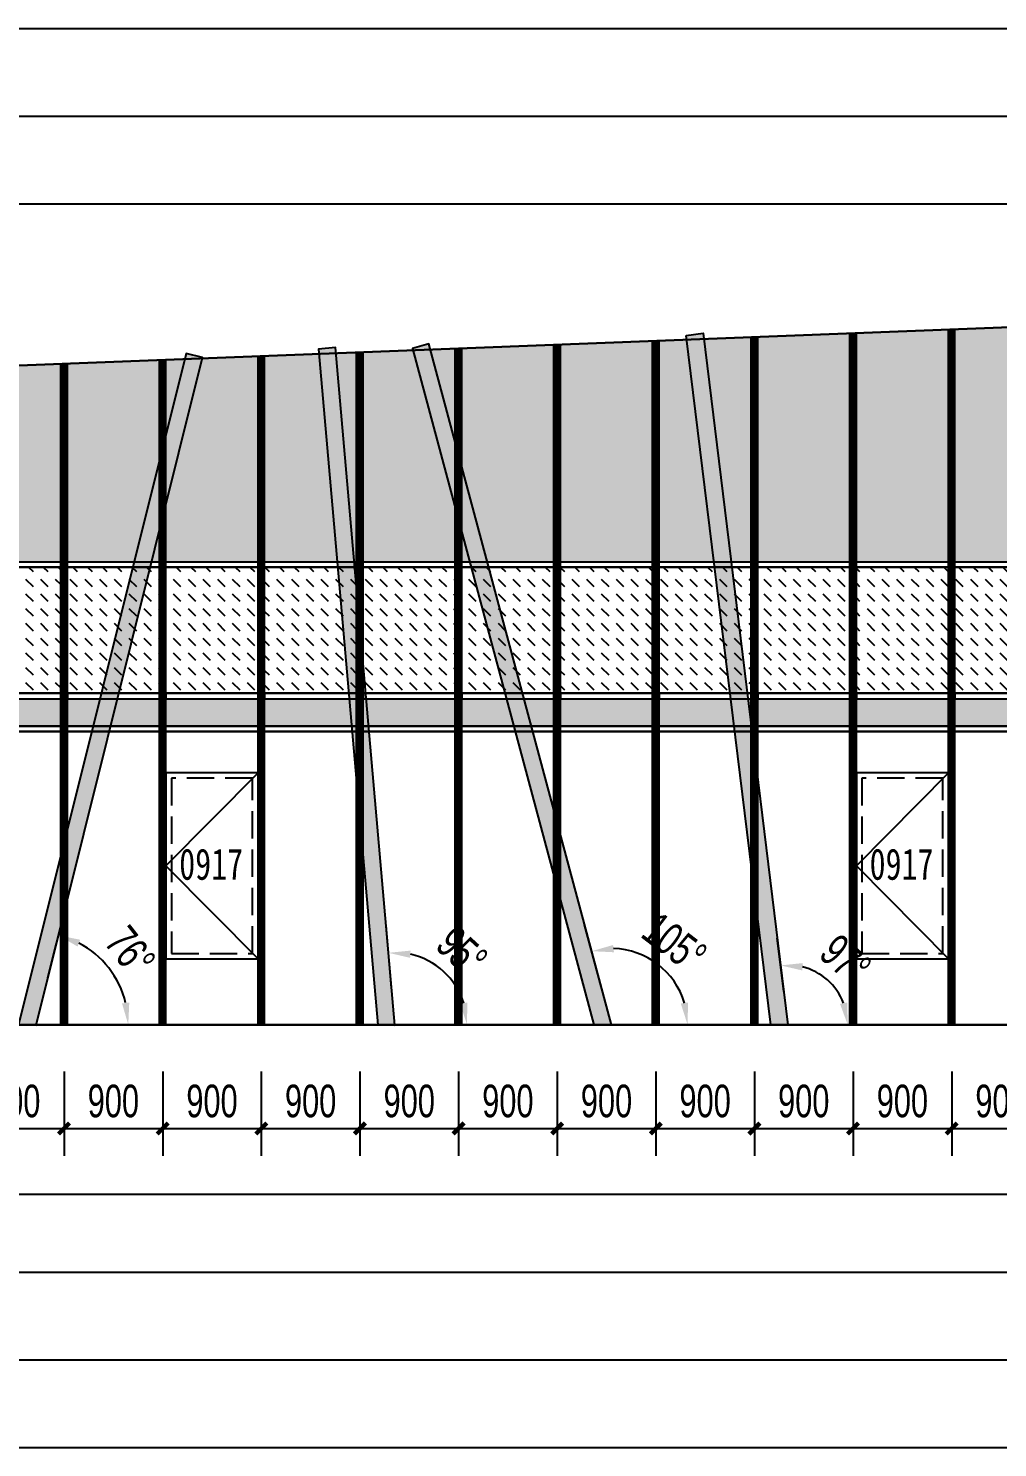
# Model space of a CAD drawing. Extents: x -483182 to 812890, y -390528 to -214858.
# Drawn here: x -371626 to -362781, y -339792 to -326842 of the extents above; entities that cross this region are included whole.
import ezdxf

# ---------------------------------------------------------------- set-up
doc = ezdxf.new("R2010")
doc.units = 0
doc.header["$LTSCALE"] = 1000
doc.header["$MEASUREMENT"] = 0
doc.linetypes.add('DASH', pattern=[0.35, 0.25, -0.1])
for name, color, linetype in [('01-标注_尺寸', 124, 'Continuous'), ('05-填充_156', 156, 'Continuous'), ('05-填充_168', 168, 'Continuous'), ('05-填充_18', 18, 'Continuous'), ('A-0-图名图例', 2, 'Continuous'), ('A-C_幕墙龙骨', 133, 'Continuous'), ('A-C_窗', 140, 'Continuous'), ('D-铝板', 181, 'Continuous')]:
    doc.layers.add(name, color=color, linetype=linetype)
doc.layers.add('04-不打印_辅助线', color=165, linetype='Continuous', plot=False)
doc.styles.add('_TCH_DIM_T3', font='ros.shx', dxfattribs={"width": 0.705882, "bigfont": 'jd.shx'})
doc.styles.get("Standard").update_dxf_attribs({"font": 'STXIHEI_0.TTF', "width": 0.75})
doc.dimstyles.new('_TCH_ARCH&&100', dxfattribs={"dimtxt": 297.5, "dimasz": 100, "dimexe": 250, "dimexo": 300, "dimgap": 100, "dimtad": 1, "dimdec": 0, "dimzin": 0, "dimdsep": 46, "dimtxsty": '_TCH_DIM_T3', "dimblk": 'ARCHTICK', "dimcen": 0.09, "dimclrt": 7, "dimazin": 2, "dimtfac": 1, "dimtdec": 0, "dimtix": 1, "dimtmove": 2, "dimatfit": 3, "dimfxl": 0, "dimtolj": 1, "dimtzin": 0, "dimarcsym": 0})
doc.dimstyles.new('_TCH_ARROW&&100', dxfattribs={"dimtxt": 297.5, "dimasz": 200, "dimexe": 250, "dimexo": 300, "dimgap": 100, "dimtad": 1, "dimdec": 0, "dimzin": 0, "dimdsep": 46, "dimtxsty": '_TCH_DIM_T3', "dimcen": 0.09, "dimclrt": 7, "dimazin": 2, "dimtfac": 1, "dimtdec": 0, "dimtix": 1, "dimtmove": 2, "dimatfit": 3, "dimfxl": 0, "dimtolj": 1, "dimtzin": 0, "dimarcsym": 0})

# ---------------------------------------------------------------- blocks, each defined once
blk = doc.blocks.new('*U20')
at = {"layer": '05-填充_156'}
h = blk.add_hatch(dxfattribs=at)
h.set_pattern_fill('DASH', color=256, scale=100, angle=315)
h.set_pattern_definition([(315, (536, 309054.43), (134.703842, -3e-14), [95.25, -95.25])])
h.paths.add_polyline_path([(0, 1500), (840, 1500), (840, 350), (0, 350)])
at = {"layer": '05-填充_168'}
h = blk.add_hatch(color=256, dxfattribs=at)
h.dxf.hatch_style = 1
h.paths.add_polyline_path([(0, 300), (840, 300), (840, 50), (0, 50)])
for points in [[(0, 1550), (840, 1550)], [(0, 1500), (840, 1500)], [(0, 350), (840, 350)], [(0, 300), (840, 300)], [(0, 50), (840, 50)], [(0, 0), (840, 0)]]:
    blk.add_lwpolyline(points)
for points in [[(840, 1500), (0, 1500), (0, 1550), (840, 1550)], [(0, 1500), (840, 1500), (840, 350), (0, 350)], [(0, 300), (840, 300), (840, 350), (0, 350)], [(0, 300), (840, 300), (840, 50), (0, 50)], [(840, 0), (0, 0), (0, 50), (840, 50)]]:
    blk.add_lwpolyline(points, close=True)
blk = doc.blocks.new('*U34')
at = {"layer": 'A-C_窗'}
blk.add_blockref('*U20', (-420, -775), dxfattribs=at)
blk = doc.blocks.new('*U35')
at = {"layer": 'A-C_窗', "color": 0, "linetype": 'ByBlock', "lineweight": -2, "transparency": 16777216}
for p in [(17100, 0), (18000, 0), (18900, 0), (19800, 0), (20700, 0), (21600, 0), (22500, 0), (23400, 0), (24300, 0), (25200, 0), (26100, 0)]:
    blk.add_blockref('*U34', p, dxfattribs=at)
blk = doc.blocks.new('*U722')
blk.add_lwpolyline([(0, 0), (840, 0), (840, 1700), (0, 1700)], close=True)
blk.add_lwpolyline([(840, 1700), (0, 850), (840, 0)])
at = {"linetype": 'DASH'}
blk.add_lwpolyline([(50, 50), (790, 50), (790, 1650), (50, 1650)], close=True, dxfattribs=at)
at = {"layer": '04-不打印_辅助线', "width": 0.75}
blk.add_text('0917', height=285.4, dxfattribs=at).set_placement((121, 723))
blk = doc.blocks.new('A$C39D70C58')
at = {"layer": '05-填充_18'}
h = blk.add_hatch(color=256, dxfattribs=at)
h.dxf.hatch_style = 1
h.paths.add_polyline_path([(33731, -4575), (33151, 2054), (32997, 2040), (33575, -4573)])
h.paths.add_polyline_path([(30615, -4573), (32370, 1977), (32220, 2017), (30455, -4571)])
h.paths.add_polyline_path([(23895, -4577), (22230, 1637), (22081, 1597), (23734, -4575)])
h.paths.add_polyline_path([(21918, -4578), (21377, 1604), (21223, 1590), (21762, -4575)])
h.paths.add_polyline_path([(18644, -4578), (20163, 1513), (20013, 1551), (18485, -4575)])
h.paths.add_polyline_path([(15563, -4577), (13874, 1313), (13725, 1270), (15401, -4575)])
h.paths.add_polyline_path([(13475, -4578), (12654, 1266), (12500, 1244), (13318, -4575)])
h.paths.add_polyline_path([(10373, -4577), (10214, -4575), (11660, 1227), (11811, 1190)])
h.paths.add_polyline_path([(9421, -4578), (8215, 1093), (8064, 1061), (9262, -4575)])
h.paths.add_polyline_path([(5494, -4578), (7527, 1008), (7382, 1061), (5330, -4575)])
h.paths.add_polyline_path([(4050, -4578), (3377, 906), (3223, 887), (3894, -4575)])
h.paths.add_polyline_path([(2008, -4578), (2674, 851), (2520, 870), (1852, -4575)])
h.paths.add_polyline_path([(128, -4574), (-31, -4571), (1316, 830), (1466, 793)])
h.paths.add_polyline_path([(16570, 1392), (15837, -4578), (15681, -4575), (16416, 1411)])
h.paths.add_polyline_path([(24577, 1715), (24731, 1734), (25505, -4577), (25349, -4575)])
h.paths.add_polyline_path([(33501, 2030), (33650, 2073), (35557, -4577), (35396, -4575)])
h = blk.add_hatch(color=256, dxfattribs=at)
h.dxf.hatch_style = 1
h.paths.add_polyline_path([(24577, 1715), (24731, 1734), (25505, -4577), (25349, -4575)])
for points in [[(24577, 1715), (24731, 1734), (25505, -4577), (25349, -4575)], [(21918, -4578), (21377, 1604), (21223, 1590), (21762, -4575)], [(23895, -4577), (22230, 1637), (22081, 1597), (23734, -4575)], [(18644, -4578), (20163, 1513), (20013, 1551), (18485, -4575)]]:
    blk.add_lwpolyline(points, close=True)
blk = doc.blocks.new('thtsrhjuyt')
at = {"layer": '05-填充_156'}
h = blk.add_hatch(dxfattribs=at)
h.set_pattern_fill('CROSS', color=136, scale=100)
h.set_pattern_definition([(0, (19467, 349570.43), (158.75, 158.75), [79.375, -238.125]), (90, (19506.69, 349530.74), (-158.75, 158.75), [79.375, -238.125])])
h.paths.add_polyline_path([(870, 34), (0, 0), (0, -1075), (870, -1075)])
h.paths.add_polyline_path([(1770, 68), (930, 36), (930, -1075), (1770, -1075)])
h.paths.add_polyline_path([(2670, 103), (1830, 71), (1830, -1075), (2670, -1075)])
h.paths.add_polyline_path([(3570, 138), (2730, 106), (2730, -1075), (3570, -1075)])
h.paths.add_polyline_path([(4470, 173), (3630, 140), (3630, -1075), (4470, -1075)])
h.paths.add_polyline_path([(5370, 208), (4530, 175), (4530, -1075), (5370, -1075)])
h.paths.add_polyline_path([(6270, 243), (5430, 210), (5430, -1075), (6270, -1075)])
h.paths.add_polyline_path([(7170, 277), (6330, 245), (6330, -1075), (7170, -1075)])
h.paths.add_polyline_path([(8070, 312), (7230, 280), (7230, -1075), (8070, -1075)])
h.paths.add_polyline_path([(8970, 347), (8130, 315), (8130, -1075), (8970, -1075)])
h.paths.add_polyline_path([(9870, 382), (9030, 349), (9030, -1075), (9870, -1075)])
h.paths.add_polyline_path([(10770, 417), (9930, 384), (9930, -1075), (10770, -1075)])
h.paths.add_polyline_path([(11670, 451), (10830, 419), (10830, -1075), (11670, -1075)])
h.paths.add_polyline_path([(12570, 486), (11730, 454), (11730, -1075), (12570, -1075)])
h.paths.add_polyline_path([(13470, 521), (12630, 489), (12630, -1075), (13470, -1075)])
h.paths.add_polyline_path([(14370, 556), (13530, 523), (13530, -1075), (14370, -1075)])
h.paths.add_polyline_path([(15270, 591), (14430, 558), (14430, -1075), (15270, -1075)])
h.paths.add_polyline_path([(16170, 626), (15330, 593), (15330, -1075), (16170, -1075)])
h.paths.add_polyline_path([(17070, 660), (16230, 628), (16230, -1075), (17070, -1075)])
h.paths.add_polyline_path([(17970, 695), (17130, 663), (17130, -1075), (17970, -1075)])
h.paths.add_polyline_path([(18870, 730), (18030, 698), (18030, -1075), (18870, -1075)])
h.paths.add_polyline_path([(19770, 765), (18930, 732), (18930, -1075), (19770, -1075)])
h.paths.add_polyline_path([(21570, 834), (20730, 802), (20730, -1075), (21570, -1075)])
h.paths.add_polyline_path([(20670, 800), (19830, 767), (19830, -1075), (20670, -1075)])
h.paths.add_polyline_path([(22470, 869), (21630, 837), (21630, -1075), (22470, -1075)])
h.paths.add_polyline_path([(23370, 904), (22530, 872), (22530, -1075), (23370, -1075)])
h.paths.add_polyline_path([(24270, 939), (23430, 906), (23430, -1075), (24270, -1075)])
h.paths.add_polyline_path([(25170, 974), (24330, 941), (24330, -1075), (25170, -1075)])
h.paths.add_polyline_path([(26070, 1009), (25230, 976), (25230, -1075), (26070, -1075)])
h.paths.add_polyline_path([(26970, 1043), (26130, 1011), (26130, -1075), (26970, -1075)])
h.paths.add_polyline_path([(27870, 1078), (27030, 1046), (27030, -1075), (27870, -1075)])
h.paths.add_polyline_path([(28770, 1113), (27930, 1081), (27930, -1075), (28770, -1075)])
h.paths.add_polyline_path([(29670, 1148), (28830, 1115), (28830, -1075), (29670, -1075)])
h.paths.add_polyline_path([(30570, 1183), (29730, 1150), (29730, -1075), (30570, -1075)])
h.paths.add_polyline_path([(31470, 1218), (30630, 1185), (30630, -1075), (31470, -1075)])
h.paths.add_polyline_path([(32370, 1252), (31530, 1220), (31530, -1075), (32370, -1075)])
h.paths.add_polyline_path([(33270, 1287), (32430, 1255), (32430, -1075), (33270, -1075)])
h.paths.add_polyline_path([(34170, 1322), (33330, 1289), (33330, -1075), (34170, -1075)])
h.paths.add_polyline_path([(35070, 1357), (34230, 1324), (34230, -1075), (35070, -1075)])
h.paths.add_polyline_path([(36187, 1400), (35130, 1359), (35130, -1075), (36187, -1075)])
at = {"layer": '05-填充_18', "const_width": 60}
for points in [[(26100, -5300), (26100, 1010)], [(27000, -5300), (27000, 1045)], [(23400, -5300), (23400, 905)], [(24300, -5300), (24300, 940)], [(25200, -5300), (25200, 975)], [(19800, -5300), (19800, 766)], [(20700, -5300), (20700, 801)], [(21600, -5300), (21600, 836)], [(22500, -5300), (22500, 870)], [(18900, -5300), (18900, 731)]]:
    blk.add_lwpolyline(points, dxfattribs=at)
at = {"layer": 'A-C_幕墙龙骨'}
for points in [[(26970, -5300), (26970, 1043)], [(27030, -5300), (27030, 1046)], [(24270, -5300), (24270, 939)], [(24330, -5300), (24330, 941)], [(25170, -5300), (25170, 974)], [(25230, -5300), (25230, 976)], [(26070, -5300), (26070, 1009)], [(26130, -5300), (26130, 1011)], [(20670, -5300), (20670, 800)], [(20730, -5300), (20730, 802)], [(21570, -5300), (21570, 834)], [(21630, -5300), (21630, 837)], [(22470, -5300), (22470, 869)], [(22530, -5300), (22530, 872)], [(23370, -5300), (23370, 904)], [(23430, -5300), (23430, 906)], [(18870, -5300), (18870, 730)], [(18930, -5300), (18930, 732)], [(19770, -5300), (19770, 765)], [(19830, -5300), (19830, 767)]]:
    blk.add_lwpolyline(points, dxfattribs=at)
at = {"layer": 'A-C_窗'}
blk.add_lwpolyline([(0, -5300), (36187, -5300), (36187, 1400), (0, 0), (0, -5300)], dxfattribs=at)
for name, p in [('*U35', (1350, -1850)), ('*U722', (19830, -4700)), ('*U722', (26130, -4700))]:
    blk.add_blockref(name, p, dxfattribs=at)
at = {"layer": 'D-铝板'}
blk.add_blockref('A$C39D70C58', (0, -725), dxfattribs=at)
blk = doc.blocks.new('_ArchTick')
at = {"color": 0, "linetype": 'ByBlock', "const_width": 0.4}
blk.add_lwpolyline([(-0.5, -0.5), (0.5, 0.5)], dxfattribs=at)
blk = doc.blocks.new('*D1762')
at = {"layer": '01-标注_尺寸', "color": 0, "lineweight": -2, "transparency": 16777216}
for p, q in [((-372200, -336361), (-372200, -337130)), ((-371300, -336361), (-371300, -337130)), ((-372200, -336880), (-371300, -336880))]:
    blk.add_line(p, q, dxfattribs=at)
at = {"layer": 'Defpoints', "color": 0, "transparency": 16777216}
for p in [(-372200, -336061), (-371300, -336061), (-371300, -336880)]:
    blk.add_point(p, dxfattribs=at)
at = {"layer": '01-标注_尺寸', "color": 0, "lineweight": -2, "transparency": 16777216, "xscale": 100, "yscale": 100, "zscale": 100, "rotation": 180}
blk.add_blockref('_ArchTick', (-372200, -336880), dxfattribs=at)
at = {"layer": '01-标注_尺寸', "color": 0, "lineweight": -2, "transparency": 16777216, "xscale": 100, "yscale": 100, "zscale": 100}
blk.add_blockref('_ArchTick', (-371300, -336880), dxfattribs=at)
at = {"layer": '01-标注_尺寸', "color": 7, "transparency": 16777216, "insert": (-371750, -336631), "char_height": 297.5, "attachment_point": 5, "style": '_TCH_DIM_T3'}
blk.add_mtext('\\A1;900', dxfattribs=at)
blk = doc.blocks.new('*D1763')
at = {"layer": '01-标注_尺寸', "color": 0, "lineweight": -2, "transparency": 16777216}
for p, q in [((-371300, -336361), (-371300, -337130)), ((-370400, -336361), (-370400, -337130)), ((-371300, -336880), (-370400, -336880))]:
    blk.add_line(p, q, dxfattribs=at)
at = {"layer": 'Defpoints', "color": 0, "transparency": 16777216}
for p in [(-371300, -336061), (-370400, -336061), (-370400, -336880)]:
    blk.add_point(p, dxfattribs=at)
at = {"layer": '01-标注_尺寸', "color": 0, "lineweight": -2, "transparency": 16777216, "xscale": 100, "yscale": 100, "zscale": 100, "rotation": 180}
blk.add_blockref('_ArchTick', (-371300, -336880), dxfattribs=at)
at = {"layer": '01-标注_尺寸', "color": 0, "lineweight": -2, "transparency": 16777216, "xscale": 100, "yscale": 100, "zscale": 100}
blk.add_blockref('_ArchTick', (-370400, -336880), dxfattribs=at)
at = {"layer": '01-标注_尺寸', "color": 7, "transparency": 16777216, "insert": (-370850, -336631), "char_height": 297.5, "attachment_point": 5, "style": '_TCH_DIM_T3'}
blk.add_mtext('\\A1;900', dxfattribs=at)
blk = doc.blocks.new('*D1764')
at = {"layer": '01-标注_尺寸', "color": 0, "lineweight": -2, "transparency": 16777216}
for p, q in [((-370400, -336361), (-370400, -337130)), ((-369500, -336361), (-369500, -337130)), ((-370400, -336880), (-369500, -336880))]:
    blk.add_line(p, q, dxfattribs=at)
at = {"layer": 'Defpoints', "color": 0, "transparency": 16777216}
for p in [(-370400, -336061), (-369500, -336061), (-369500, -336880)]:
    blk.add_point(p, dxfattribs=at)
at = {"layer": '01-标注_尺寸', "color": 0, "lineweight": -2, "transparency": 16777216, "xscale": 100, "yscale": 100, "zscale": 100, "rotation": 180}
blk.add_blockref('_ArchTick', (-370400, -336880), dxfattribs=at)
at = {"layer": '01-标注_尺寸', "color": 0, "lineweight": -2, "transparency": 16777216, "xscale": 100, "yscale": 100, "zscale": 100}
blk.add_blockref('_ArchTick', (-369500, -336880), dxfattribs=at)
at = {"layer": '01-标注_尺寸', "color": 7, "transparency": 16777216, "insert": (-369950, -336631), "char_height": 297.5, "attachment_point": 5, "style": '_TCH_DIM_T3'}
blk.add_mtext('\\A1;900', dxfattribs=at)
blk = doc.blocks.new('*D1765')
at = {"layer": '01-标注_尺寸', "color": 0, "lineweight": -2, "transparency": 16777216}
for p, q in [((-369500, -336361), (-369500, -337130)), ((-368600, -336361), (-368600, -337130)), ((-369500, -336880), (-368600, -336880))]:
    blk.add_line(p, q, dxfattribs=at)
at = {"layer": 'Defpoints', "color": 0, "transparency": 16777216}
for p in [(-369500, -336061), (-368600, -336061), (-368600, -336880)]:
    blk.add_point(p, dxfattribs=at)
at = {"layer": '01-标注_尺寸', "color": 0, "lineweight": -2, "transparency": 16777216, "xscale": 100, "yscale": 100, "zscale": 100, "rotation": 180}
blk.add_blockref('_ArchTick', (-369500, -336880), dxfattribs=at)
at = {"layer": '01-标注_尺寸', "color": 0, "lineweight": -2, "transparency": 16777216, "xscale": 100, "yscale": 100, "zscale": 100}
blk.add_blockref('_ArchTick', (-368600, -336880), dxfattribs=at)
at = {"layer": '01-标注_尺寸', "color": 7, "transparency": 16777216, "insert": (-369050, -336631), "char_height": 297.5, "attachment_point": 5, "style": '_TCH_DIM_T3'}
blk.add_mtext('\\A1;900', dxfattribs=at)
blk = doc.blocks.new('*D1766')
at = {"layer": '01-标注_尺寸', "color": 0, "lineweight": -2, "transparency": 16777216}
for p, q in [((-368600, -336361), (-368600, -337130)), ((-367700, -336361), (-367700, -337130)), ((-368600, -336880), (-367700, -336880))]:
    blk.add_line(p, q, dxfattribs=at)
at = {"layer": 'Defpoints', "color": 0, "transparency": 16777216}
for p in [(-368600, -336061), (-367700, -336061), (-367700, -336880)]:
    blk.add_point(p, dxfattribs=at)
at = {"layer": '01-标注_尺寸', "color": 0, "lineweight": -2, "transparency": 16777216, "xscale": 100, "yscale": 100, "zscale": 100, "rotation": 180}
blk.add_blockref('_ArchTick', (-368600, -336880), dxfattribs=at)
at = {"layer": '01-标注_尺寸', "color": 0, "lineweight": -2, "transparency": 16777216, "xscale": 100, "yscale": 100, "zscale": 100}
blk.add_blockref('_ArchTick', (-367700, -336880), dxfattribs=at)
at = {"layer": '01-标注_尺寸', "color": 7, "transparency": 16777216, "insert": (-368150, -336631), "char_height": 297.5, "attachment_point": 5, "style": '_TCH_DIM_T3'}
blk.add_mtext('\\A1;900', dxfattribs=at)
blk = doc.blocks.new('*D1767')
at = {"layer": '01-标注_尺寸', "color": 0, "lineweight": -2, "transparency": 16777216}
for p, q in [((-367700, -336361), (-367700, -337130)), ((-366800, -336361), (-366800, -337130)), ((-367700, -336880), (-366800, -336880))]:
    blk.add_line(p, q, dxfattribs=at)
at = {"layer": 'Defpoints', "color": 0, "transparency": 16777216}
for p in [(-367700, -336061), (-366800, -336061), (-366800, -336880)]:
    blk.add_point(p, dxfattribs=at)
at = {"layer": '01-标注_尺寸', "color": 0, "lineweight": -2, "transparency": 16777216, "xscale": 100, "yscale": 100, "zscale": 100, "rotation": 180}
blk.add_blockref('_ArchTick', (-367700, -336880), dxfattribs=at)
at = {"layer": '01-标注_尺寸', "color": 0, "lineweight": -2, "transparency": 16777216, "xscale": 100, "yscale": 100, "zscale": 100}
blk.add_blockref('_ArchTick', (-366800, -336880), dxfattribs=at)
at = {"layer": '01-标注_尺寸', "color": 7, "transparency": 16777216, "insert": (-367250, -336631), "char_height": 297.5, "attachment_point": 5, "style": '_TCH_DIM_T3'}
blk.add_mtext('\\A1;900', dxfattribs=at)
blk = doc.blocks.new('*D1768')
at = {"layer": '01-标注_尺寸', "color": 0, "lineweight": -2, "transparency": 16777216}
for p, q in [((-366800, -336361), (-366800, -337130)), ((-365900, -336361), (-365900, -337130)), ((-366800, -336880), (-365900, -336880))]:
    blk.add_line(p, q, dxfattribs=at)
at = {"layer": 'Defpoints', "color": 0, "transparency": 16777216}
for p in [(-366800, -336061), (-365900, -336061), (-365900, -336880)]:
    blk.add_point(p, dxfattribs=at)
at = {"layer": '01-标注_尺寸', "color": 0, "lineweight": -2, "transparency": 16777216, "xscale": 100, "yscale": 100, "zscale": 100, "rotation": 180}
blk.add_blockref('_ArchTick', (-366800, -336880), dxfattribs=at)
at = {"layer": '01-标注_尺寸', "color": 0, "lineweight": -2, "transparency": 16777216, "xscale": 100, "yscale": 100, "zscale": 100}
blk.add_blockref('_ArchTick', (-365900, -336880), dxfattribs=at)
at = {"layer": '01-标注_尺寸', "color": 7, "transparency": 16777216, "insert": (-366350, -336631), "char_height": 297.5, "attachment_point": 5, "style": '_TCH_DIM_T3'}
blk.add_mtext('\\A1;900', dxfattribs=at)
blk = doc.blocks.new('*D1769')
at = {"layer": '01-标注_尺寸', "color": 0, "lineweight": -2, "transparency": 16777216}
for p, q in [((-365900, -336361), (-365900, -337130)), ((-365000, -336361), (-365000, -337130)), ((-365900, -336880), (-365000, -336880))]:
    blk.add_line(p, q, dxfattribs=at)
at = {"layer": 'Defpoints', "color": 0, "transparency": 16777216}
for p in [(-365900, -336061), (-365000, -336061), (-365000, -336880)]:
    blk.add_point(p, dxfattribs=at)
at = {"layer": '01-标注_尺寸', "color": 0, "lineweight": -2, "transparency": 16777216, "xscale": 100, "yscale": 100, "zscale": 100, "rotation": 180}
blk.add_blockref('_ArchTick', (-365900, -336880), dxfattribs=at)
at = {"layer": '01-标注_尺寸', "color": 0, "lineweight": -2, "transparency": 16777216, "xscale": 100, "yscale": 100, "zscale": 100}
blk.add_blockref('_ArchTick', (-365000, -336880), dxfattribs=at)
at = {"layer": '01-标注_尺寸', "color": 7, "transparency": 16777216, "insert": (-365450, -336631), "char_height": 297.5, "attachment_point": 5, "style": '_TCH_DIM_T3'}
blk.add_mtext('\\A1;900', dxfattribs=at)
blk = doc.blocks.new('*D1770')
at = {"layer": '01-标注_尺寸', "color": 0, "lineweight": -2, "transparency": 16777216}
for p, q in [((-365000, -336361), (-365000, -337130)), ((-364100, -336361), (-364100, -337130)), ((-365000, -336880), (-364100, -336880))]:
    blk.add_line(p, q, dxfattribs=at)
at = {"layer": 'Defpoints', "color": 0, "transparency": 16777216}
for p in [(-365000, -336061), (-364100, -336061), (-364100, -336880)]:
    blk.add_point(p, dxfattribs=at)
at = {"layer": '01-标注_尺寸', "color": 0, "lineweight": -2, "transparency": 16777216, "xscale": 100, "yscale": 100, "zscale": 100, "rotation": 180}
blk.add_blockref('_ArchTick', (-365000, -336880), dxfattribs=at)
at = {"layer": '01-标注_尺寸', "color": 0, "lineweight": -2, "transparency": 16777216, "xscale": 100, "yscale": 100, "zscale": 100}
blk.add_blockref('_ArchTick', (-364100, -336880), dxfattribs=at)
at = {"layer": '01-标注_尺寸', "color": 7, "transparency": 16777216, "insert": (-364550, -336631), "char_height": 297.5, "attachment_point": 5, "style": '_TCH_DIM_T3'}
blk.add_mtext('\\A1;900', dxfattribs=at)
blk = doc.blocks.new('*D1771')
at = {"layer": '01-标注_尺寸', "color": 0, "lineweight": -2, "transparency": 16777216}
for p, q in [((-364100, -336361), (-364100, -337130)), ((-363200, -336361), (-363200, -337130)), ((-364100, -336880), (-363200, -336880))]:
    blk.add_line(p, q, dxfattribs=at)
at = {"layer": 'Defpoints', "color": 0, "transparency": 16777216}
for p in [(-364100, -336061), (-363200, -336061), (-363200, -336880)]:
    blk.add_point(p, dxfattribs=at)
at = {"layer": '01-标注_尺寸', "color": 0, "lineweight": -2, "transparency": 16777216, "xscale": 100, "yscale": 100, "zscale": 100, "rotation": 180}
blk.add_blockref('_ArchTick', (-364100, -336880), dxfattribs=at)
at = {"layer": '01-标注_尺寸', "color": 0, "lineweight": -2, "transparency": 16777216, "xscale": 100, "yscale": 100, "zscale": 100}
blk.add_blockref('_ArchTick', (-363200, -336880), dxfattribs=at)
at = {"layer": '01-标注_尺寸', "color": 7, "transparency": 16777216, "insert": (-363650, -336631), "char_height": 297.5, "attachment_point": 5, "style": '_TCH_DIM_T3'}
blk.add_mtext('\\A1;900', dxfattribs=at)
blk = doc.blocks.new('*D1772')
at = {"layer": '01-标注_尺寸', "color": 0, "lineweight": -2, "transparency": 16777216}
for p, q in [((-363200, -336361), (-363200, -337130)), ((-362300, -336361), (-362300, -337130)), ((-363200, -336880), (-362300, -336880))]:
    blk.add_line(p, q, dxfattribs=at)
at = {"layer": 'Defpoints', "color": 0, "transparency": 16777216}
for p in [(-363200, -336061), (-362300, -336061), (-362300, -336880)]:
    blk.add_point(p, dxfattribs=at)
at = {"layer": '01-标注_尺寸', "color": 0, "lineweight": -2, "transparency": 16777216, "xscale": 100, "yscale": 100, "zscale": 100, "rotation": 180}
blk.add_blockref('_ArchTick', (-363200, -336880), dxfattribs=at)
at = {"layer": '01-标注_尺寸', "color": 0, "lineweight": -2, "transparency": 16777216, "xscale": 100, "yscale": 100, "zscale": 100}
blk.add_blockref('_ArchTick', (-362300, -336880), dxfattribs=at)
at = {"layer": '01-标注_尺寸', "color": 7, "transparency": 16777216, "insert": (-362750, -336631), "char_height": 297.5, "attachment_point": 5, "style": '_TCH_DIM_T3'}
blk.add_mtext('\\A1;900', dxfattribs=at)
blk = doc.blocks.new('*D1781')
at = {"layer": '01-标注_尺寸', "color": 0, "lineweight": -2, "transparency": 16777216}
for p, q in [((-390200, -336461), (-390200, -337730)), ((-354013, -336461), (-354013, -337730)), ((-390200, -337480), (-354013, -337480))]:
    blk.add_line(p, q, dxfattribs=at)
at = {"layer": 'Defpoints', "color": 0, "transparency": 16777216}
for p in [(-390200, -336161), (-354013, -336161), (-354013, -337480)]:
    blk.add_point(p, dxfattribs=at)
at = {"layer": '01-标注_尺寸', "color": 0, "lineweight": -2, "transparency": 16777216, "xscale": 100, "yscale": 100, "zscale": 100, "rotation": 180}
blk.add_blockref('_ArchTick', (-390200, -337480), dxfattribs=at)
at = {"layer": '01-标注_尺寸', "color": 0, "lineweight": -2, "transparency": 16777216, "xscale": 100, "yscale": 100, "zscale": 100}
blk.add_blockref('_ArchTick', (-354013, -337480), dxfattribs=at)
at = {"layer": '01-标注_尺寸', "color": 7, "transparency": 16777216, "insert": (-372106, -337231), "char_height": 297.5, "attachment_point": 5, "style": '_TCH_DIM_T3'}
blk.add_mtext('\\A1;36187', dxfattribs=at)
blk = doc.blocks.new('*D2352')
at = {"layer": '01-标注_尺寸', "color": 0, "lineweight": -2, "transparency": 16777216}
for p, q in [((-371448, -335503), (-371291, -334875)), ((-371112, -335933), (-370464, -335933))]:
    blk.add_line(p, q, dxfattribs=at)
blk.add_arc((-371555, -335933), 841, 13.6659, 62.3341, dxfattribs=at)
at = {"layer": '01-标注_尺寸', "color": 0, "transparency": 16777216}
for points in [[(-371176, -335220), (-371153, -335158), (-371351, -335118)], [(-370705, -335731), (-370771, -335739), (-370714, -335933)]]:
    blk.add_solid(points, dxfattribs=at)
at = {"layer": 'Defpoints', "color": 0, "transparency": 16777216}
for p in [(-370795, -335574), (-371520, -335795), (-371555, -335933), (-371412, -335933)]:
    blk.add_point(p, dxfattribs=at)
at = {"layer": '01-标注_尺寸', "color": 7, "transparency": 16777216, "insert": (-370696, -335263), "char_height": 297.5, "attachment_point": 5, "rotation": 308, "style": '_TCH_DIM_T3'}
blk.add_mtext('\\A1;76°', dxfattribs=at)
blk = doc.blocks.new('*D2353')
at = {"layer": '01-标注_尺寸', "color": 0, "lineweight": -2, "transparency": 16777216}
for p, q in [((-368311, -335598), (-368361, -335028)), ((-367945, -335933), (-367373, -335933))]:
    blk.add_line(p, q, dxfattribs=at)
blk.add_arc((-368282, -335933), 659, 17.455, 77.545, dxfattribs=at)
at = {"layer": '01-标注_尺寸', "color": 0, "transparency": 16777216}
for points in [[(-368142, -335323), (-368138, -335257), (-368339, -335277)], [(-367620, -335731), (-367686, -335741), (-367623, -335933)]]:
    blk.add_solid(points, dxfattribs=at)
at = {"layer": 'Defpoints', "color": 0, "transparency": 16777216}
for p in [(-367721, -335587), (-368285, -335897), (-368282, -335933), (-368245, -335933)]:
    blk.add_point(p, dxfattribs=at)
at = {"layer": '01-标注_尺寸', "color": 7, "transparency": 16777216, "insert": (-367669, -335264), "char_height": 297.5, "attachment_point": 5, "rotation": 317.5, "style": '_TCH_DIM_T3'}
blk.add_mtext('\\A1;95°', dxfattribs=at)
blk = doc.blocks.new('*D2354')
at = {"layer": '01-标注_尺寸', "color": 0, "lineweight": -2, "transparency": 16777216}
for p, q in [((-366399, -335585), (-366550, -335021)), ((-365944, -335933), (-365360, -335933))]:
    blk.add_line(p, q, dxfattribs=at)
blk.add_arc((-366305, -335933), 695, 16.5438, 88.4562, dxfattribs=at)
at = {"layer": '01-标注_尺寸', "color": 0, "transparency": 16777216}
for points in [[(-366282, -335272), (-366290, -335206), (-366485, -335262)], [(-365606, -335731), (-365672, -335740), (-365610, -335933)]]:
    blk.add_solid(points, dxfattribs=at)
at = {"layer": 'Defpoints', "color": 0, "transparency": 16777216}
for p in [(-365736, -335535), (-366321, -335875), (-366305, -335933), (-366244, -335933)]:
    blk.add_point(p, dxfattribs=at)
at = {"layer": '01-标注_尺寸', "color": 7, "transparency": 16777216, "insert": (-365731, -335185), "char_height": 297.5, "attachment_point": 5, "rotation": 322.5, "style": '_TCH_DIM_T3'}
blk.add_mtext('\\A1;105°', dxfattribs=at)
blk = doc.blocks.new('*D2355')
at = {"layer": '01-标注_尺寸', "color": 0, "lineweight": -2, "transparency": 16777216}
for p, q in [((-364732, -335631), (-364792, -335144)), ((-364390, -335933), (-363899, -335933))]:
    blk.add_line(p, q, dxfattribs=at)
blk.add_arc((-364695, -335933), 545, 21.1324, 75.8676, dxfattribs=at)
at = {"layer": '01-标注_尺寸', "color": 0, "transparency": 16777216}
for points in [[(-364564, -335438), (-364559, -335371), (-364761, -335392)], [(-364153, -335731), (-364219, -335743), (-364149, -335933)]]:
    blk.add_solid(points, dxfattribs=at)
at = {"layer": 'Defpoints', "color": 0, "transparency": 16777216}
for p in [(-364234, -335642), (-364695, -335929), (-364695, -335933), (-364690, -335933)]:
    blk.add_point(p, dxfattribs=at)
at = {"layer": '01-标注_尺寸', "color": 7, "transparency": 16777216, "insert": (-364169, -335339), "char_height": 297.5, "attachment_point": 5, "rotation": 318.5, "style": '_TCH_DIM_T3'}
blk.add_mtext('\\A1;97°', dxfattribs=at)

msp = doc.modelspace()

# ---------------------------------------------------------------- linework, layer by layer
at = {"layer": 'A-0-图名图例'}
for p, q in [((-396580, -326841.9), (-322480, -326841.9)), ((-396580, -327641.9), (-322480, -327641.9)), ((-396580, -328441.9), (-322480, -328441.9)), ((-396580, -338191.9), (-322480, -338191.9)), ((-396580, -338991.9), (-322480, -338991.9)), ((-396580, -339791.9), (-322480, -339791.9))]:
    msp.add_line(p, q, dxfattribs=at)
at = {"layer": 'A-C_窗'}
msp.add_lwpolyline([(-354012.9, -335933.4), (-390199.9, -335933.4), (-390199.9, -330633.4), (-354012.9, -329233.4)], close=True, dxfattribs=at)

# ---------------------------------------------------------------- block references
msp.add_blockref('thtsrhjuyt', (-390199.9, -330633.4), dxfattribs=at)

# ---------------------------------------------------------------- dimensions: what is measured, and where the dimension line sits
at = {"layer": '01-标注_尺寸'}
for base, center, p1, p2, picture, middle in [((-370795.0589, -335573.7867), (-371554.7444, -335933.4292), (-371411.5795, -335933.4292), (-371520.1096, -335794.5169), '*D2352', (-370696.3922, -335262.811)), ((-365735.7324, -335534.7553), (-366305.0977, -335933.4292), (-366244.1851, -335933.4292), (-366320.863, -335874.5922), '*D2354', (-365730.5385, -335184.6491)), ((-367721.0294, -335587.4474), (-368281.9514, -335933.4292), (-368244.9862, -335933.4292), (-368285.1731, -335896.6047), '*D2353', (-367668.6557, -335264.1344)), ((-364233.9208, -335641.7563), (-364694.708, -335933.4292), (-364689.7674, -335933.4292), (-364695.3101, -335928.5255), '*D2355', (-364168.5267, -335338.6894))]:
    dim = msp.add_angular_dim_3p(base=base, center=center, p1=p1, p2=p2, dimstyle='_TCH_ARROW&&100', dxfattribs=at)
    dim.commit()
    dim.dimension.update_dxf_attribs({"geometry": picture, "text_midpoint": middle})
for p1, p2, distance, picture, middle in [((-390199.9, -336161.4), (-354012.6, -336161.4), -1318.6, '*D1781', (-372106.3, -337231.3)), ((-372199.9, -336061.4), (-371299.9, -336061.4), -818.6, '*D1762', (-371749.9, -336631.3)), ((-371299.9, -336061.4), (-370399.9, -336061.4), -818.6, '*D1763', (-370849.9, -336631.3)), ((-370399.9, -336061.4), (-369499.9, -336061.4), -818.6, '*D1764', (-369949.9, -336631.3)), ((-369499.9, -336061.4), (-368599.9, -336061.4), -818.6, '*D1765', (-369049.9, -336631.3)), ((-368599.9, -336061.4), (-367699.9, -336061.4), -818.6, '*D1766', (-368149.9, -336631.3)), ((-367699.9, -336061.4), (-366799.9, -336061.4), -818.6, '*D1767', (-367249.9, -336631.3)), ((-366799.9, -336061.4), (-365899.9, -336061.4), -818.6, '*D1768', (-366349.9, -336631.3)), ((-365899.9, -336061.4), (-364999.9, -336061.4), -818.6, '*D1769', (-365449.9, -336631.3)), ((-364999.9, -336061.4), (-364099.9, -336061.4), -818.6, '*D1770', (-364549.9, -336631.3)), ((-364099.9, -336061.4), (-363199.9, -336061.4), -818.6, '*D1771', (-363649.9, -336631.3)), ((-363199.9, -336061.4), (-362299.9, -336061.4), -818.6, '*D1772', (-362749.9, -336631.3))]:
    dim = msp.add_aligned_dim(p1=p1, p2=p2, distance=distance, dimstyle='_TCH_ARCH&&100', dxfattribs=at)
    dim.commit()
    dim.dimension.update_dxf_attribs({"geometry": picture, "text_midpoint": middle})

doc.saveas('drawing.dxf')
